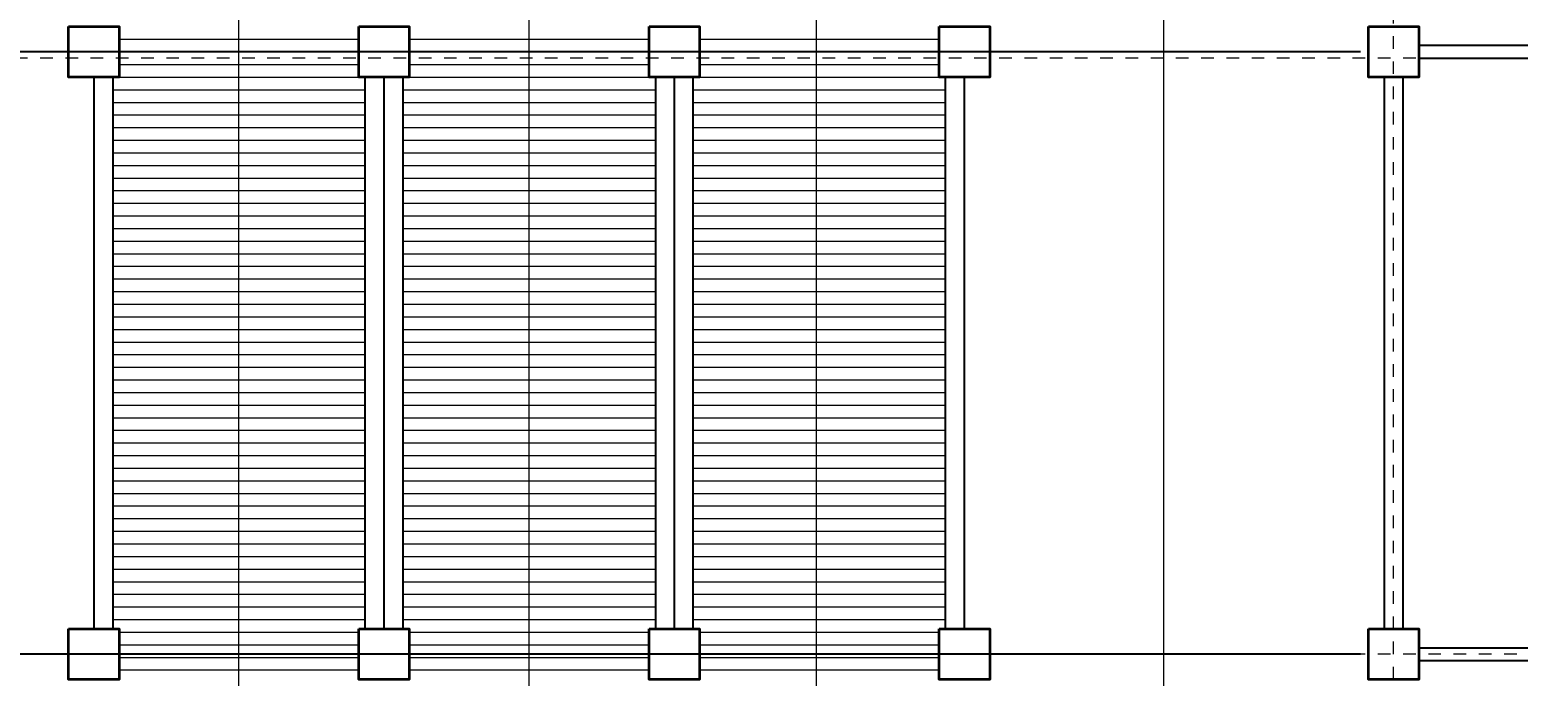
# Model space of a CAD drawing. Header units: millimetres. Extents: x 63005 to 126950, y 36019 to 74749.
# Drawn here: x 63056.27 to 63068.06, y 36143.19 to 36148.31 of the extents above; entities that cross this region are included whole.
import ezdxf

# ---------------------------------------------------------------- set-up
doc = ezdxf.new("R2010")
doc.units = ezdxf.units.MM
doc.header["$LTSCALE"] = 0.04
doc.linetypes.add('PHANTOM', pattern=[2.5, 1.25, -0.25, 0.25, -0.25, 0.25, -0.25])
doc.styles.get("Standard").update_dxf_attribs({"font": 'arial.ttf', "width": 0.8})
doc.dimstyles.new('dimension', dxfattribs={"dimtxt": 0.9, "dimasz": 0.3, "dimexe": 0.18, "dimexo": 0.0625, "dimgap": 0.09, "dimtad": 0, "dimzin": 0, "dimdsep": 46, "dimtxsty": 'Standard', "dimblk": 'OBLIQUE', "dimcen": 0.09, "dimclrd": 256, "dimclre": 256, "dimclrt": 256, "dimadec": 0, "dimazin": 0, "dimtfac": 1, "dimtofl": 0, "dimtmove": 0, "dimatfit": 3, "dimldrblk": 'OBLIQUE', "dimfxl": 1, "dimtolj": 1, "dimtzin": 0, "dimarcsym": 0})

# ---------------------------------------------------------------- blocks, each defined once
blk = doc.blocks.new('_Oblique')
at = {"color": 0, "linetype": 'ByBlock', "lineweight": -2}
blk.add_line((-0.5, -0.5), (0.5, 0.5), dxfattribs=at)
blk = doc.blocks.new('*D349')
at = {"lineweight": -2, "transparency": 16777216}
for p, q in [((63066.814, 36154.114), (63052.358, 36154.114)), ((63052.538, 36154.114), (63052.538, 36152.153)), ((63052.538, 36148.139), (63052.538, 36150.101)), ((63066.814, 36148.139), (63052.358, 36148.139))]:
    blk.add_line(p, q, dxfattribs=at)
at = {"layer": 'Defpoints', "color": 0, "linetype": 'ByBlock', "lineweight": 25, "transparency": 16777216}
for p in [(63066.877, 36154.114), (63052.538, 36148.139), (63066.877, 36148.139)]:
    blk.add_point(p, dxfattribs=at)
at = {"linetype": 'ByBlock', "lineweight": -2, "transparency": 16777216, "xscale": 0.3, "yscale": 0.3, "zscale": 0.3}
for p, rotation in [((63052.538, 36154.114), 90), ((63052.538, 36148.139), 270)]:
    blk.add_blockref('_Oblique', p, dxfattribs=dict(at, rotation=rotation))
at = {"linetype": 'ByBlock', "lineweight": 5, "transparency": 16777216, "insert": (63052.538, 36151.127), "char_height": 0.9, "attachment_point": 5, "rotation": 90}
blk.add_mtext('\\A1;6.00', dxfattribs=at)
blk = doc.blocks.new('*D350')
at = {"lineweight": -2, "transparency": 16777216}
for p, q in [((63066.814, 36148.139), (63052.358, 36148.139)), ((63052.538, 36148.139), (63052.538, 36146.79)), ((63052.538, 36143.364), (63052.538, 36144.713)), ((63066.814, 36143.364), (63052.358, 36143.364))]:
    blk.add_line(p, q, dxfattribs=at)
at = {"layer": 'Defpoints', "color": 0, "linetype": 'ByBlock', "lineweight": 25, "transparency": 16777216}
for p in [(63066.877, 36148.139), (63052.538, 36143.364), (63066.877, 36143.364)]:
    blk.add_point(p, dxfattribs=at)
at = {"linetype": 'ByBlock', "lineweight": -2, "transparency": 16777216, "xscale": 0.3, "yscale": 0.3, "zscale": 0.3}
for p, rotation in [((63052.538, 36148.139), 90), ((63052.538, 36143.364), 270)]:
    blk.add_blockref('_Oblique', p, dxfattribs=dict(at, rotation=rotation))
at = {"linetype": 'ByBlock', "lineweight": 5, "transparency": 16777216, "insert": (63052.538, 36145.752), "char_height": 0.9, "attachment_point": 5, "rotation": 90}
blk.add_mtext('\\A1;4.80', dxfattribs=at)
blk = doc.blocks.new('*D351')
at = {"lineweight": -2, "transparency": 16777216}
for p, q in [((63066.814, 36143.364), (63052.358, 36143.364)), ((63052.538, 36143.364), (63052.538, 36141.39)), ((63052.538, 36137.364), (63052.538, 36139.338)), ((63066.814, 36137.364), (63052.358, 36137.364))]:
    blk.add_line(p, q, dxfattribs=at)
at = {"layer": 'Defpoints', "color": 0, "linetype": 'ByBlock', "lineweight": 25, "transparency": 16777216}
for p in [(63066.877, 36143.364), (63052.538, 36137.364), (63066.877, 36137.364)]:
    blk.add_point(p, dxfattribs=at)
at = {"linetype": 'ByBlock', "lineweight": -2, "transparency": 16777216, "xscale": 0.3, "yscale": 0.3, "zscale": 0.3}
for p, rotation in [((63052.538, 36143.364), 90), ((63052.538, 36137.364), 270)]:
    blk.add_blockref('_Oblique', p, dxfattribs=dict(at, rotation=rotation))
at = {"linetype": 'ByBlock', "lineweight": 5, "transparency": 16777216, "insert": (63052.538, 36140.364), "char_height": 0.9, "attachment_point": 5, "rotation": 90}
blk.add_mtext('\\A1;6.00', dxfattribs=at)

msp = doc.modelspace()

# ---------------------------------------------------------------- linework, layer by layer
at = {"color": 0, "linetype": 'PHANTOM', "lineweight": 5, "transparency": 33554495}
for p, q in [((63067.077, 36125.164), (63067.077, 36174.339)), ((63114.252, 36148.092), (63046.877, 36148.089)), ((63114.252, 36143.367), (63046.877, 36143.364))]:
    msp.add_line(p, q, dxfattribs=at)
at = {"color": 0, "lineweight": 9}
for p, q in [((63057.927, 36139.739), (63057.927, 36152.639)), ((63056.977, 36148.239), (63058.877, 36148.239)), ((63059.277, 36148.239), (63061.177, 36148.239)), ((63061.577, 36148.239), (63063.477, 36148.239)), ((63056.977, 36148.139), (63058.877, 36148.139)), ((63059.277, 36148.139), (63061.177, 36148.139)), ((63061.577, 36148.139), (63063.477, 36148.139)), ((63056.977, 36148.039), (63058.877, 36148.039)), ((63059.277, 36148.039), (63061.177, 36148.039)), ((63061.577, 36148.039), (63063.477, 36148.039)), ((63056.927, 36147.939), (63058.927, 36147.939)), ((63059.227, 36147.939), (63061.227, 36147.939)), ((63061.527, 36147.939), (63063.527, 36147.939)), ((63056.927, 36147.839), (63058.927, 36147.839)), ((63056.927, 36147.739), (63058.927, 36147.739)), ((63059.227, 36147.839), (63061.227, 36147.839)), ((63059.227, 36147.739), (63061.227, 36147.739)), ((63061.527, 36147.839), (63063.527, 36147.839)), ((63061.527, 36147.739), (63063.527, 36147.739)), ((63056.927, 36147.639), (63058.927, 36147.639)), ((63059.227, 36147.639), (63061.227, 36147.639)), ((63061.527, 36147.639), (63063.527, 36147.639)), ((63056.927, 36147.539), (63058.927, 36147.539)), ((63059.227, 36147.539), (63061.227, 36147.539)), ((63061.527, 36147.539), (63063.527, 36147.539)), ((63056.927, 36147.439), (63058.927, 36147.439)), ((63059.227, 36147.439), (63061.227, 36147.439)), ((63061.527, 36147.439), (63063.527, 36147.439)), ((63056.927, 36147.339), (63058.927, 36147.339)), ((63059.227, 36147.339), (63061.227, 36147.339)), ((63061.527, 36147.339), (63063.527, 36147.339)), ((63056.927, 36147.239), (63058.927, 36147.239)), ((63056.927, 36147.139), (63058.927, 36147.139)), ((63059.227, 36147.239), (63061.227, 36147.239)), ((63059.227, 36147.139), (63061.227, 36147.139)), ((63061.527, 36147.239), (63063.527, 36147.239)), ((63061.527, 36147.139), (63063.527, 36147.139)), ((63056.927, 36147.039), (63058.927, 36147.039)), ((63059.227, 36147.039), (63061.227, 36147.039)), ((63061.527, 36147.039), (63063.527, 36147.039)), ((63056.927, 36146.939), (63058.927, 36146.939)), ((63059.227, 36146.939), (63061.227, 36146.939)), ((63061.527, 36146.939), (63063.527, 36146.939)), ((63056.927, 36146.839), (63058.927, 36146.839)), ((63059.227, 36146.839), (63061.227, 36146.839)), ((63061.527, 36146.839), (63063.527, 36146.839)), ((63056.927, 36146.739), (63058.927, 36146.739)), ((63059.227, 36146.739), (63061.227, 36146.739)), ((63061.527, 36146.739), (63063.527, 36146.739)), ((63056.927, 36146.639), (63058.927, 36146.639)), ((63059.227, 36146.639), (63061.227, 36146.639)), ((63061.527, 36146.639), (63063.527, 36146.639)), ((63056.927, 36146.539), (63058.927, 36146.539)), ((63056.927, 36146.439), (63058.927, 36146.439)), ((63059.227, 36146.539), (63061.227, 36146.539)), ((63059.227, 36146.439), (63061.227, 36146.439)), ((63061.527, 36146.539), (63063.527, 36146.539)), ((63061.527, 36146.439), (63063.527, 36146.439)), ((63056.927, 36146.339), (63058.927, 36146.339)), ((63059.227, 36146.339), (63061.227, 36146.339)), ((63061.527, 36146.339), (63063.527, 36146.339)), ((63056.927, 36146.239), (63058.927, 36146.239)), ((63059.227, 36146.239), (63061.227, 36146.239)), ((63061.527, 36146.239), (63063.527, 36146.239)), ((63056.927, 36146.139), (63058.927, 36146.139)), ((63059.227, 36146.139), (63061.227, 36146.139)), ((63061.527, 36146.139), (63063.527, 36146.139)), ((63056.927, 36146.039), (63058.927, 36146.039)), ((63059.227, 36146.039), (63061.227, 36146.039)), ((63061.527, 36146.039), (63063.527, 36146.039)), ((63056.927, 36145.939), (63058.927, 36145.939)), ((63058.927, 36145.889), (63058.927, 36145.589)), ((63059.227, 36145.939), (63061.227, 36145.939)), ((63059.227, 36145.589), (63059.227, 36145.889)), ((63061.227, 36145.889), (63061.227, 36145.589)), ((63061.527, 36145.939), (63063.527, 36145.939)), ((63061.527, 36145.589), (63061.527, 36145.889)), ((63063.527, 36145.889), (63063.527, 36145.589)), ((63056.927, 36145.839), (63058.927, 36145.839)), ((63056.927, 36145.739), (63058.927, 36145.739)), ((63059.227, 36145.839), (63061.227, 36145.839)), ((63059.227, 36145.739), (63061.227, 36145.739)), ((63061.527, 36145.839), (63063.527, 36145.839)), ((63061.527, 36145.739), (63063.527, 36145.739)), ((63056.927, 36145.639), (63058.927, 36145.639)), ((63059.227, 36145.639), (63061.227, 36145.639)), ((63061.527, 36145.639), (63063.527, 36145.639)), ((63056.927, 36145.539), (63058.927, 36145.539)), ((63059.227, 36145.539), (63061.227, 36145.539)), ((63061.527, 36145.539), (63063.527, 36145.539)), ((63056.927, 36145.439), (63058.927, 36145.439)), ((63059.227, 36145.439), (63061.227, 36145.439)), ((63061.527, 36145.439), (63063.527, 36145.439)), ((63056.927, 36145.339), (63058.927, 36145.339)), ((63059.227, 36145.339), (63061.227, 36145.339)), ((63061.527, 36145.339), (63063.527, 36145.339)), ((63056.927, 36145.239), (63058.927, 36145.239)), ((63056.927, 36145.139), (63058.927, 36145.139)), ((63059.227, 36145.239), (63061.227, 36145.239)), ((63059.227, 36145.139), (63061.227, 36145.139)), ((63061.527, 36145.239), (63063.527, 36145.239)), ((63061.527, 36145.139), (63063.527, 36145.139)), ((63056.927, 36145.039), (63058.927, 36145.039)), ((63059.227, 36145.039), (63061.227, 36145.039)), ((63061.527, 36145.039), (63063.527, 36145.039)), ((63056.927, 36144.939), (63058.927, 36144.939)), ((63059.227, 36144.939), (63061.227, 36144.939)), ((63061.527, 36144.939), (63063.527, 36144.939)), ((63056.927, 36144.839), (63058.927, 36144.839)), ((63059.227, 36144.839), (63061.227, 36144.839)), ((63061.527, 36144.839), (63063.527, 36144.839)), ((63056.927, 36144.739), (63058.927, 36144.739)), ((63059.227, 36144.739), (63061.227, 36144.739)), ((63061.527, 36144.739), (63063.527, 36144.739)), ((63056.927, 36144.639), (63058.927, 36144.639)), ((63059.227, 36144.639), (63061.227, 36144.639)), ((63061.527, 36144.639), (63063.527, 36144.639)), ((63056.927, 36144.539), (63058.927, 36144.539)), ((63056.927, 36144.439), (63058.927, 36144.439)), ((63059.227, 36144.539), (63061.227, 36144.539)), ((63059.227, 36144.439), (63061.227, 36144.439)), ((63061.527, 36144.539), (63063.527, 36144.539)), ((63061.527, 36144.439), (63063.527, 36144.439)), ((63056.927, 36144.339), (63058.927, 36144.339)), ((63059.227, 36144.339), (63061.227, 36144.339)), ((63061.527, 36144.339), (63063.527, 36144.339)), ((63056.927, 36144.239), (63058.927, 36144.239)), ((63059.227, 36144.239), (63061.227, 36144.239)), ((63061.527, 36144.239), (63063.527, 36144.239)), ((63056.927, 36144.139), (63058.927, 36144.139)), ((63059.227, 36144.139), (63061.227, 36144.139)), ((63061.527, 36144.139), (63063.527, 36144.139)), ((63056.927, 36144.039), (63058.927, 36144.039)), ((63059.227, 36144.039), (63061.227, 36144.039)), ((63061.527, 36144.039), (63063.527, 36144.039)), ((63056.927, 36143.939), (63058.927, 36143.939)), ((63056.927, 36143.839), (63058.927, 36143.839)), ((63059.227, 36143.939), (63061.227, 36143.939)), ((63059.227, 36143.839), (63061.227, 36143.839)), ((63061.527, 36143.939), (63063.527, 36143.939)), ((63061.527, 36143.839), (63063.527, 36143.839)), ((63056.927, 36143.739), (63058.927, 36143.739)), ((63059.227, 36143.739), (63061.227, 36143.739)), ((63061.527, 36143.739), (63063.527, 36143.739)), ((63056.927, 36143.639), (63058.927, 36143.639)), ((63059.227, 36143.639), (63061.227, 36143.639)), ((63061.527, 36143.639), (63063.527, 36143.639)), ((63056.977, 36143.539), (63058.877, 36143.539)), ((63059.277, 36143.539), (63061.177, 36143.539)), ((63061.577, 36143.539), (63063.477, 36143.539)), ((63056.977, 36143.439), (63058.877, 36143.439)), ((63059.277, 36143.439), (63061.177, 36143.439)), ((63061.577, 36143.439), (63063.477, 36143.439)), ((63056.977, 36143.339), (63058.877, 36143.339)), ((63059.277, 36143.339), (63061.177, 36143.339)), ((63061.577, 36143.339), (63063.477, 36143.339)), ((63056.977, 36143.239), (63058.877, 36143.239)), ((63059.277, 36143.239), (63061.177, 36143.239)), ((63061.577, 36143.239), (63063.477, 36143.239))]:
    msp.add_line(p, q, dxfattribs=at)
at = {"lineweight": 9}
for p, q in [((63060.227, 36138.686), (63060.227, 36152.639)), ((63062.502, 36152.639), (63062.502, 36138.686)), ((63065.256, 36141.953), (63065.256, 36149.271))]:
    msp.add_line(p, q, dxfattribs=at)
at = {"color": 4, "linetype": 'ByBlock', "lineweight": 25}
for p, q in [((63070.127, 36148.189), (63067.277, 36148.189)), ((63067.277, 36148.089), (63070.127, 36148.089)), ((63067.002, 36147.939), (63067.002, 36143.564)), ((63067.152, 36146.014), (63067.152, 36147.939)), ((63067.152, 36145.914), (63067.152, 36146.014)), ((63067.152, 36145.614), (63067.152, 36145.914)), ((63067.152, 36145.514), (63067.152, 36145.614)), ((63067.152, 36143.564), (63067.152, 36145.514)), ((63067.277, 36143.414), (63070.127, 36143.414)), ((63067.277, 36143.314), (63070.127, 36143.314))]:
    msp.add_line(p, q, dxfattribs=at)
at = {"color": 4, "lineweight": 25}
for p, q in [((63056.777, 36147.939), (63056.777, 36143.564)), ((63056.927, 36147.939), (63056.927, 36143.564)), ((63058.927, 36143.564), (63058.927, 36147.939)), ((63059.077, 36143.564), (63059.077, 36147.939)), ((63059.227, 36147.939), (63059.227, 36143.564)), ((63061.227, 36147.939), (63061.227, 36143.564)), ((63061.377, 36147.939), (63061.377, 36143.564)), ((63061.527, 36143.564), (63061.527, 36147.939)), ((63063.527, 36143.564), (63063.527, 36147.939)), ((63063.677, 36143.564), (63063.677, 36147.939))]:
    msp.add_line(p, q, dxfattribs=at)
at = {"color": 4, "lineweight": 35}
for points in [[(63056.577, 36148.339), (63056.977, 36148.339), (63056.977, 36147.939), (63056.577, 36147.939)], [(63058.877, 36148.339), (63059.277, 36148.339), (63059.277, 36147.939), (63058.877, 36147.939)], [(63061.177, 36148.339), (63061.577, 36148.339), (63061.577, 36147.939), (63061.177, 36147.939)], [(63063.477, 36148.339), (63063.877, 36148.339), (63063.877, 36147.939), (63063.477, 36147.939)], [(63056.577, 36143.564), (63056.977, 36143.564), (63056.977, 36143.164), (63056.577, 36143.164)], [(63058.877, 36143.564), (63059.277, 36143.564), (63059.277, 36143.164), (63058.877, 36143.164)], [(63061.177, 36143.564), (63061.577, 36143.564), (63061.577, 36143.164), (63061.177, 36143.164)], [(63063.477, 36143.564), (63063.877, 36143.564), (63063.877, 36143.164), (63063.477, 36143.164)]]:
    msp.add_lwpolyline(points, close=True, dxfattribs=at)
at = {"color": 4, "linetype": 'ByBlock', "lineweight": 35}
for points in [[(63066.877, 36148.339), (63067.277, 36148.339), (63067.277, 36147.939), (63066.877, 36147.939)], [(63066.877, 36143.564), (63067.277, 36143.564), (63067.277, 36143.164), (63066.877, 36143.164)]]:
    msp.add_lwpolyline(points, close=True, dxfattribs=at)

# ---------------------------------------------------------------- dimensions: what is measured, and where the dimension line sits
at = {"color": 0, "linetype": 'ByBlock', "lineweight": 5, "transparency": 33554559}
for base, p1, p2, text, picture, middle in [((63052.538, 36148.139), (63066.877, 36154.114), (63066.877, 36148.139), '6.00', '*D349', (63052.538, 36151.127)), ((63052.538, 36143.364), (63066.877, 36148.139), (63066.877, 36143.364), '4.80', '*D350', (63052.538, 36145.752))]:
    dim = msp.add_linear_dim(base=base, p1=p1, p2=p2, angle=90, text=text, dimstyle='dimension', override={"dimtmove": 1}, dxfattribs=at)
    dim.commit()
    dim.dimension.update_dxf_attribs({"geometry": picture, "text_midpoint": middle})
dim = msp.add_linear_dim(base=(63052.538, 36137.364), p1=(63066.877, 36143.364), p2=(63066.877, 36137.364), angle=90, dimstyle='dimension', override={"dimtmove": 1}, dxfattribs=at)
dim.commit()
dim.dimension.update_dxf_attribs({"geometry": '*D351', "text_midpoint": (63052.538, 36140.364)})

doc.saveas('drawing.dxf')
